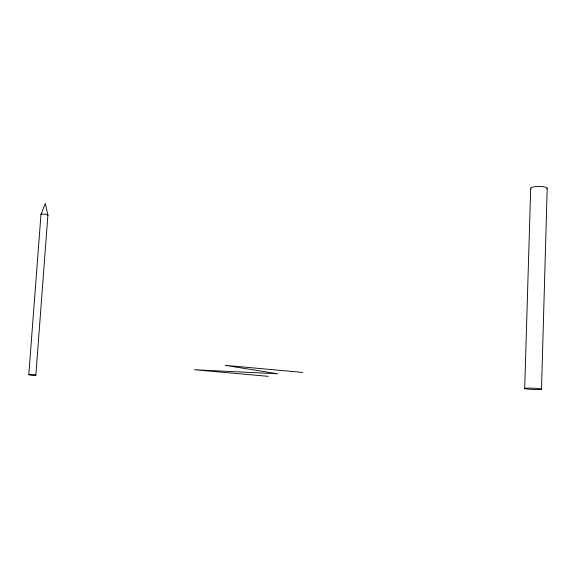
<?xml version="1.0" encoding="UTF-8"?>
<svg xmlns="http://www.w3.org/2000/svg" width="576" height="576" viewBox="0 0 576 576"><rect width="100%" height="100%" fill="white"/><g stroke="black" fill="none" stroke-linecap="round" stroke-linejoin="round"><path stroke-width="0.86" d="M541.498 389.203A8.417 0.619 2.3 0 0 529.33 388.123A8.417 0.619 2.3 0 0 528.487 389.16A8.417 0.619 2.3 0 0 541.498 389.203L547.2 188.294M524.7 388.512L530.676 188.28M47.909 215.071L35.849 375.142L30.334 374.954L28.8 374.652L40.975 214.445L45.295 203.508L47.909 215.021M28.8 374.652L35.849 375.142M268.214 376.344L194.378 369.756L277.567 373.774L225.238 365.357L302.724 372.434M41.148 214.69A3.478 0.648 4.9 0 1 44.698 214.135A3.478 0.648 4.9 0 1 47.534 215.309M531.065 188.791A8.258 1.807 0.3 0 1 538.812 186.466A8.258 1.807 0.3 0 1 546.89 188.798"/></g></svg>
